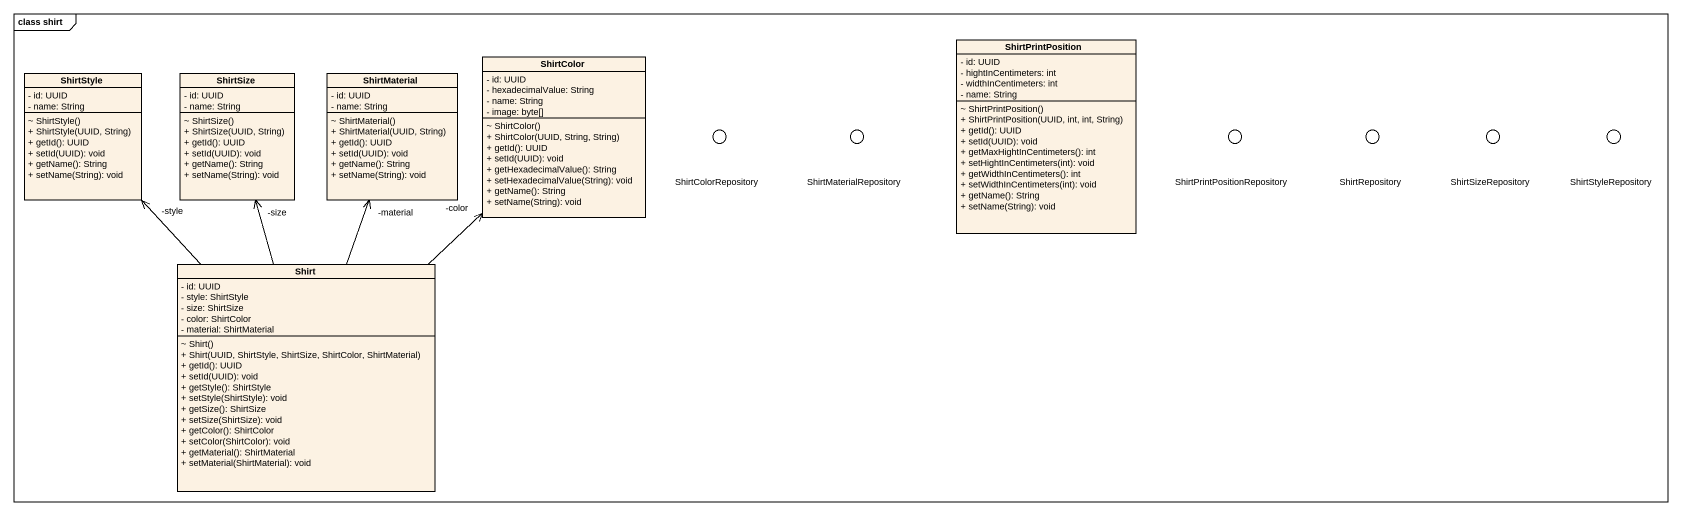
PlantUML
@startuml
mainframe class shirt
allowmixing
hide circle
hide empty members
skinparam classAttributeIconSize 0
class ShirtStyle {
  - id: UUID
  - name: String
  ~ ShirtStyle()
  + ShirtStyle(UUID, String)
  + getId(): UUID
  + setId(UUID): void
  + getName(): String
  + setName(String): void
}
class ShirtSize {
  - id: UUID
  - name: String
  ~ ShirtSize()
  + ShirtSize(UUID, String)
  + getId(): UUID
  + setId(UUID): void
  + getName(): String
  + setName(String): void
}
class ShirtMaterial {
  - id: UUID
  - name: String
  ~ ShirtMaterial()
  + ShirtMaterial(UUID, String)
  + getId(): UUID
  + setId(UUID): void
  + getName(): String
  + setName(String): void
}
class ShirtColor {
  - id: UUID
  - hexadecimalValue: String
  - name: String
  - image: byte[]
  ~ ShirtColor()
  + ShirtColor(UUID, String, String)
  + getId(): UUID
  + setId(UUID): void
  + getHexadecimalValue(): String
  + setHexadecimalValue(String): void
  + getName(): String
  + setName(String): void
}
class ShirtPrintPosition {
  - id: UUID
  - hightInCentimeters: int
  - widthInCentimeters: int
  - name: String
  ~ ShirtPrintPosition()
  + ShirtPrintPosition(UUID, int, int, String)
  + getId(): UUID
  + setId(UUID): void
  + getMaxHightInCentimeters(): int
  + setHightInCentimeters(int): void
  + getWidthInCentimeters(): int
  + setWidthInCentimeters(int): void
  + getName(): String
  + setName(String): void
}
() ShirtColorRepository <<interface>>
() ShirtMaterialRepository <<interface>>
() ShirtPrintPositionRepository <<interface>>
() ShirtRepository <<interface>>
() ShirtSizeRepository <<interface>>
() ShirtStyleRepository <<interface>>
class Shirt {
  - id: UUID
  - style: ShirtStyle
  - size: ShirtSize
  - color: ShirtColor
  - material: ShirtMaterial
  ~ Shirt()
  + Shirt(UUID, ShirtStyle, ShirtSize, ShirtColor, ShirtMaterial)
  + getId(): UUID
  + setId(UUID): void
  + getStyle(): ShirtStyle
  + setStyle(ShirtStyle): void
  + getSize(): ShirtSize
  + setSize(ShirtSize): void
  + getColor(): ShirtColor
  + setColor(ShirtColor): void
  + getMaterial(): ShirtMaterial
  + setMaterial(ShirtMaterial): void
}
Shirt -up-> "-style" ShirtStyle
Shirt -up-> "-size" ShirtSize
Shirt -up-> "-material" ShirtMaterial
Shirt -up-> "-color" ShirtColor
@enduml
